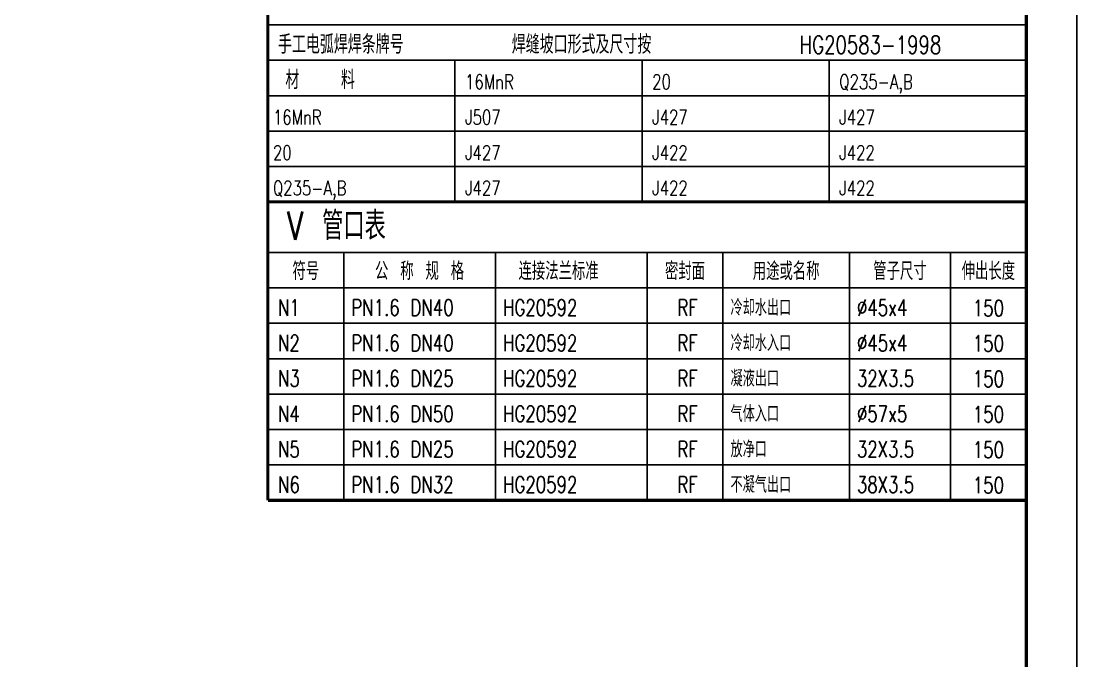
# Model space of a CAD drawing. Extents: x 2423 to 4272, y 1058 to 1658.
# Drawn here: x 3055.2 to 3264, y 1226.8 to 1353.3 of the extents above; entities that cross this region are included whole.
import ezdxf
from ezdxf.enums import TextEntityAlignment as Align

# ---------------------------------------------------------------- set-up
doc = ezdxf.new("R2010")
doc.units = 0
doc.header["$LTSCALE"] = 9
doc.header["$MEASUREMENT"] = 0
doc.layers.add('1', color=2, linetype='CONTINUOUS')
doc.layers.add('2', color=1, linetype='CONTINUOUS')
doc.styles.add('HZ', font='txt', dxfattribs={"width": 0.75, "bigfont": 'hztxt'})

msp = doc.modelspace()

# ---------------------------------------------------------------- linework, layer by layer
at = {"layer": '1'}
for p, q in [((3104, 1352.552), (3254, 1352.552)), ((3104, 1345.552), (3254, 1345.552)), ((3141, 1345.552), (3141, 1317.552)), ((3178, 1345.552), (3178, 1317.552)), ((3215, 1345.552), (3215, 1317.552)), ((3104, 1338.552), (3254, 1338.552)), ((3104, 1331.552), (3254, 1331.552)), ((3104, 1324.552), (3254, 1324.552)), ((3254, 1307.552), (3104, 1307.552)), ((3119, 1258.552), (3119, 1307.552)), ((3149, 1258.552), (3149, 1307.552)), ((3179, 1258.552), (3179, 1307.552)), ((3194, 1258.552), (3194, 1307.552)), ((3219, 1258.552), (3219, 1307.552)), ((3239, 1258.552), (3239, 1307.552)), ((3254, 1300.552), (3104, 1300.552)), ((3254, 1293.552), (3104, 1293.552)), ((3254, 1286.552), (3104, 1286.552)), ((3254, 1279.552), (3104, 1279.552)), ((3254, 1272.552), (3104, 1272.552)), ((3254, 1265.552), (3104, 1265.552))]:
    msp.add_line(p, q, dxfattribs=at)
msp.add_lwpolyline([(2423, 1057.552), (2423, 1651.552), (3264, 1651.552), (3264, 1057.552)], close=True, dxfattribs=at)
at = {"layer": '2', "const_width": 0.6}
for points in [[(2448, 1067.552), (2448, 1641.552), (3254, 1641.552), (3254, 1067.552)], [(3104, 1317.552), (3104, 1361.552), (3254, 1361.552), (3254, 1317.552)]]:
    msp.add_lwpolyline(points, close=True, dxfattribs=at)
for points in [[(3104, 1258.552), (3104, 1317.552)], [(3254, 1258.552), (3104, 1258.552)]]:
    msp.add_lwpolyline(points, dxfattribs=at)

# ---------------------------------------------------------------- texts
at = {"layer": '1', "style": 'HZ', "width": 0.75}
for s, height, p in [('手工电弧焊焊条牌号        焊缝坡口形式及尺寸按', 3.68, (3106, 1346.852)), ('HG20583-1998', 3.5, (3209.175, 1346.852)), (' 材   料', 3.68, (3105, 1339.852)), ('16MnR', 2.88, (3143, 1339.852)), ('20', 2.88, (3180, 1339.852)), ('Q235-A,B', 2.88, (3217, 1339.852)), ('16MnR', 2.88, (3105, 1332.852)), ('J507', 2.88, (3143, 1332.852)), ('J427', 2.88, (3180, 1332.852)), ('J427', 2.88, (3217, 1332.852)), ('20', 2.88, (3105, 1325.852)), ('J427', 2.88, (3143, 1325.852)), ('J422', 2.88, (3180, 1325.852)), ('J422', 2.88, (3217, 1325.852)), ('Q235-A,B', 2.88, (3105, 1318.852)), ('J427', 2.88, (3143, 1318.852)), ('J422', 2.88, (3180, 1318.852)), ('J422', 2.88, (3217, 1318.852)), (' V 管口表', 5.6, (3104, 1310.052)), ('N1', 3.2, (3106, 1295.052)), ('PN1.6 DN40', 3.2, (3120.5, 1295.052)), ('HG20592', 3.2, (3150.5, 1295.052)), ('RF', 3.2, (3184.996, 1295.052)), ('冷却水出口', 3.2, (3195.5, 1295.052)), ('%%c45x4', 3.2, (3220.5, 1295.052)), ('N2', 3.2, (3106, 1288.052)), ('PN1.6 DN40', 3.2, (3120.5, 1288.052)), ('HG20592', 3.2, (3150.5, 1288.052)), ('RF', 3.2, (3184.996, 1288.052)), ('冷却水入口', 3.2, (3195.5, 1288.052)), ('%%c45x4', 3.2, (3220.5, 1288.052)), ('N3', 3.2, (3106, 1281.052)), ('PN1.6 DN25', 3.2, (3120.5, 1281.052)), ('HG20592', 3.2, (3150.5, 1281.052)), ('RF', 3.2, (3184.996, 1281.052)), ('凝液出口', 3.2, (3195.5, 1281.052)), ('32X3.5', 3.2, (3220.5, 1281.052)), ('N4', 3.2, (3106, 1274.052)), ('PN1.6 DN50', 3.2, (3120.5, 1274.052)), ('HG20592', 3.2, (3150.5, 1274.052)), ('RF', 3.2, (3184.996, 1274.052)), ('气体入口', 3.2, (3195.5, 1274.052)), ('%%c57x5', 3.2, (3220.5, 1274.052)), ('N5', 3.2, (3106, 1267.052)), ('PN1.6 DN25', 3.2, (3120.5, 1267.052)), ('HG20592', 3.2, (3150.5, 1267.052)), ('RF', 3.2, (3184.996, 1267.052)), ('放净口', 3.2, (3195.5, 1267.052)), ('32X3.5', 3.2, (3220.5, 1267.052)), ('不凝气出口', 3.2, (3195.5, 1260.052)), ('38X3.5', 3.2, (3220.5, 1260.052)), ('N6', 3.2, (3106, 1260.052)), ('PN1.6 DN32', 3.2, (3120.5, 1260.052)), ('HG20592', 3.2, (3150.5, 1260.052)), ('RF', 3.2, (3184.996, 1260.052))]:
    msp.add_text(s, height=height, dxfattribs=at).set_placement(p)
for s, height, p in [('符号', 3.52, (3111.5, 1304.052)), ('公 称 规 格', 3.52, (3134, 1304.052)), ('连接法兰标准', 3.52, (3161.5, 1304.052)), ('密封面', 3.52, (3186.5, 1304.052)), ('用途或名称', 3.52, (3206.5, 1304.052)), ('管子尺寸', 3.52, (3229, 1304.052)), ('伸出长度', 3.52, (3246.5, 1304.052)), ('150', 3.2, (3246.5, 1296.552)), ('150', 3.2, (3246.5, 1289.552)), ('150', 3.2, (3246.5, 1282.552)), ('150', 3.2, (3246.5, 1275.552)), ('150', 3.2, (3246.5, 1268.552)), ('150', 3.2, (3246.5, 1261.552))]:
    msp.add_text(s, height=height, dxfattribs=at).set_placement(p, align=Align.MIDDLE)

doc.saveas('drawing.dxf')
